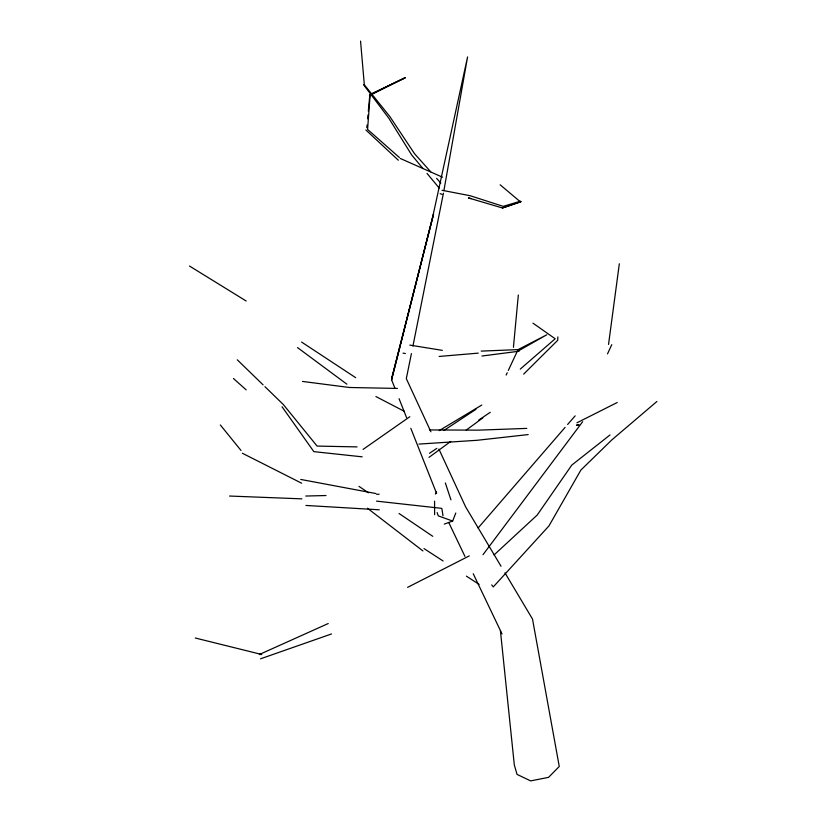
<?xml version="1.0" encoding="UTF-8"?>
<svg xmlns="http://www.w3.org/2000/svg" width="822" height="822" viewBox="0 0 822 822"><rect width="100%" height="100%" fill="white"/><g stroke="black" fill="none" stroke-linecap="round" stroke-linejoin="round"><path stroke-width="1.23" d="M557.84 336.928L557.686 340.318L523.655 374.123M366.797 127.626L367.033 125.088M367.619 118.748L367.968 114.946M368.318 111.134L369.849 94.653L405.184 77.73L370.106 95.27L367.578 129.414L399.379 157.516M513.431 347.326L518.333 295.026M608.537 344.459L619.326 263.78M471.088 198.647L468.417 197.917L502.458 207.987L520.429 201.873L520.542 201.174L503.228 206.353L470.153 195.718L442.041 190.293M443.428 193.201L412.932 346.103M443.88 190.683L467.574 56.924L432.988 215.57L391.58 379.764L394.858 388.056M411.411 353.604L406.315 378.644L430.903 431.786M444.281 524.107L452.645 521.066L455.789 513.02M607.499 353.892L611.774 344.685M506.147 375.058L507.225 372.746M508.304 370.445L517.48 350.86M435.352 494.084L436.605 491.977M482.997 554.716L582.654 421.707M478.116 527.971L565.104 427.368M567.612 424.491L575.153 415.85M369.849 94.653L369.448 95.054L405.184 77.73M494.084 554.932L537.146 515.106L571.793 465.088L610.006 434.961M520.264 369.109L555.179 338.777L532.964 323.149M656.912 401.485L611.845 439.883L580.846 470.112L548.942 525.936L493.262 586.929L491.69 584.915M428.992 457.381L450.723 441.445M466.249 430.07L482.812 417.925M363.067 449.418L409.829 416.713M429.485 453.302L436.821 448.36M478.733 420.073L490.261 412.295M443.87 430.502L475.938 409.315M439.195 430.625L481.774 405.061M481.939 356.018L517.428 351.446L546.784 334.78L518.076 349.617L481.219 351.107M407.578 587.37L469.28 555.898M576.972 422.785L617.209 402.513M328.245 623.528L259.362 654.487L261.786 654.507L195.266 638.006M502.458 207.987L521.282 201.554M260.553 658.812L331.523 633.947M576.746 425.467L579.017 424.697L576.499 424.995M517.428 351.446L519.175 351.076M528.197 434.581L477.109 440.294L418.922 444.086M439.164 356.45L478.26 353.131M526.779 428.396L478.527 430.142L429.403 429.937M305.763 496.036L326.015 495.532M376.63 494.299L379.168 494.238M397.416 388.436L349.432 387.491L302.445 381.429M357.067 446.901L317.097 446.079L283.343 404.547L264.931 386.659M229.544 496.036L301.88 498.851M305.948 505.448L379.271 509.794M362.163 456.827L313.829 451.638L282.049 406.767M376.507 501.132L441.26 508.304M409.798 345.096L442.349 350.367M403.047 353.152L405.38 353.532M300.739 479.442L375.86 493.539M440.171 193.673L442.051 194.321M452.645 521.066L438.26 515.846L437.129 512.558M400.263 158.451L442.524 177.213M242.367 453.251L301.674 483.223M375.911 396.553L404.352 411.339M189.492 266.03L246.179 301.016M424.018 548.593L443.089 560.984M466.393 576.13L479.103 584.391M301.612 342.075L355.659 377.658M358.988 486.377L368.472 492.799M399.03 513.483L432.752 536.314M297.523 347.603L346.863 384.172M367.455 508.232L422.919 550.925M500.146 184.796L520.429 201.873M233.458 378.5L246.148 389.854M365.862 129.968L398.341 160.228M237.291 359.81L263.081 384.86M430.687 171.747L414.596 153.786L389.782 116.477L364.331 84.789L360.55 41.1M436.616 178.364L440.849 183.09M422.97 168.541L411.637 154.906L388.734 118.07L363.56 84.748M427.029 173.411L439.174 188.022M220.327 424.953L240.98 450.425M501.03 566.255L465.632 506.876L438.917 449.11M504.965 572.852L532.502 619.028L559.258 766.474L548.582 777.345L530.652 780.9L517.038 774.386L514.315 764.963L500.413 630.638M448.894 522.833L464.933 556.381M473.236 573.735L501.995 633.896M399.081 398.711L406.582 417.648M410.805 428.303L436.585 493.416M445.339 482.935L450.949 499.868M441.887 508.571L442.986 515.743M434.571 501.153L434.612 514.685M392.125 376.425L391.58 379.764L433.543 214.223L392.125 376.425"/></g></svg>
